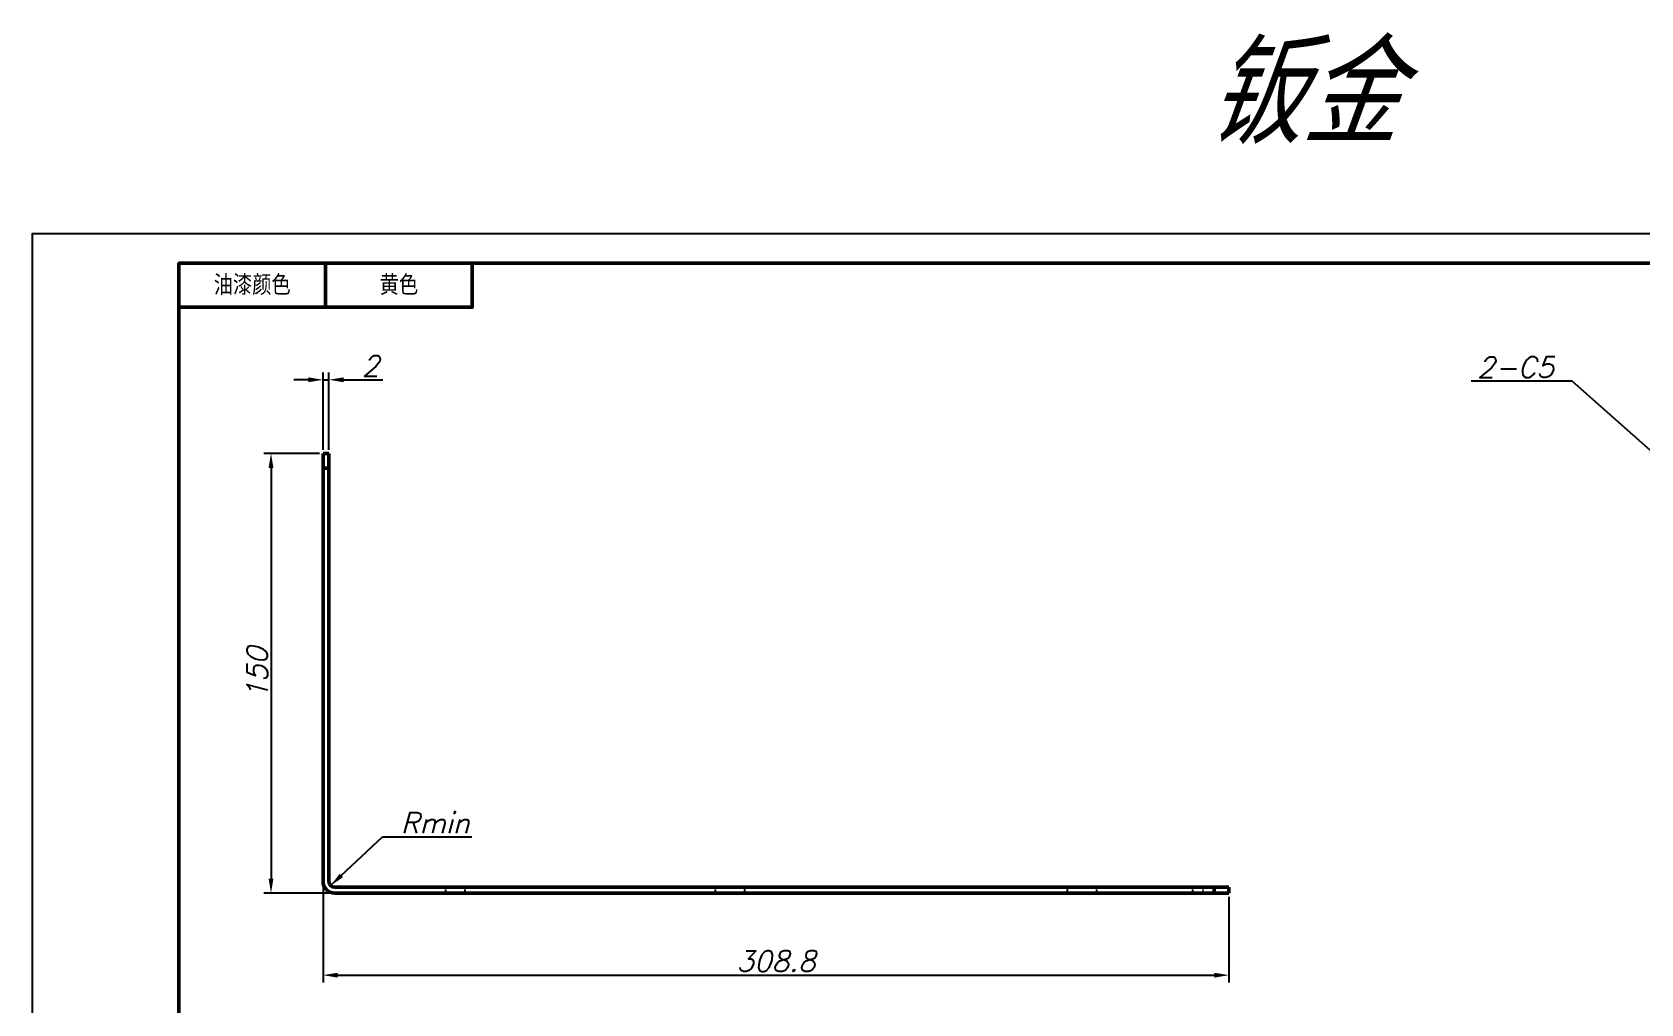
# Model space of a CAD drawing. Header units: inches. Extents: x 17901 to 26602, y 9673 to 14036.
# Drawn here: x 20426 to 20974, y 11552 to 11884 of the extents above; entities that cross this region are included whole.
import ezdxf

# ---------------------------------------------------------------- set-up
doc = ezdxf.new("R2010")
doc.units = ezdxf.units.IN
doc.header["$MEASUREMENT"] = 0
doc.linetypes.add('CENTER', pattern=[50.8, 31.75, -6.35, 6.35, -6.35])
doc.linetypes.add('DASHED2', pattern=[9.525, 6.35, -3.175])
for name, color, linetype, lineweight in [('中心线', 1, 'CENTER', 15), ('图框_内框线', 5, 'Continuous', 50), ('标注线', 3, 'Continuous', 25), ('粗实线', 7, 'Continuous', 50), ('虚线', 2, 'DASHED2', 25)]:
    doc.layers.add(name, color=color, linetype=linetype, lineweight=lineweight)
doc.styles.add('DIM', font='romans.shx', dxfattribs={"width": 0.8, "oblique": 20, "bigfont": 'bigfont.shx'})
doc.styles.add('DIM_FONT', font='romans.shx', dxfattribs={"oblique": 15})
doc.styles.add('仿宋体', font='FSGB2312.ttf', dxfattribs={"width": 0.8, "height": 3.5})
doc.dimstyles.new('幅面 1：2', dxfattribs={"dimscale": 2, "dimtxt": 3.5, "dimasz": 2.5, "dimexe": 1.25, "dimexo": 0.625, "dimtad": 1, "dimdsep": 46, "dimtxsty": 'DIM_FONT', "dimcen": 2.5, "dimclrd": 256, "dimclre": 256, "dimclrt": 256, "dimazin": 2, "dimtm": 1e-09, "dimtfac": 0.5, "dimtmove": 0, "dimatfit": 3, "dimfxl": 1, "dimlwd": -1, "dimarcsym": 0})
doc.dimstyles.new('幅面 1：2$0', dxfattribs={"dimscale": 2, "dimtxt": 3.5, "dimasz": 2.5, "dimexe": 1.25, "dimexo": 0.625, "dimtad": 1, "dimdsep": 46, "dimtxsty": 'DIM_FONT', "dimcen": 2.5, "dimclrd": 256, "dimclrt": 256, "dimadec": 0, "dimazin": 0, "dimtfac": 1, "dimtmove": 0, "dimatfit": 3, "dimfxl": 1, "dimlwd": -1, "dimarcsym": 0})

# ---------------------------------------------------------------- blocks, each defined once
blk = doc.blocks.new('*D639')
at = {"layer": 'Defpoints', "color": 0, "transparency": 16777216}
for p in [(20527.29, 11765), (20525.29, 11739.9), (20527.29, 11739.9)]:
    blk.add_point(p, dxfattribs=at)
at = {"layer": '标注线', "color": 0, "lineweight": -2, "transparency": 16777216}
for p, q in [((20525.29, 11741.15), (20525.29, 11767.5)), ((20527.29, 11741.15), (20527.29, 11767.5))]:
    blk.add_line(p, q, dxfattribs=at)
at = {"layer": '标注线', "transparency": 16777216}
for p, q in [((20520.29, 11765), (20515.29, 11765)), ((20525.29, 11765), (20527.29, 11765)), ((20532.29, 11765), (20545.64, 11765))]:
    blk.add_line(p, q, dxfattribs=at)
for points in [[(20520.29, 11765.83), (20520.29, 11764.16), (20525.29, 11765)], [(20532.29, 11765.83), (20532.29, 11764.16), (20527.29, 11765)]]:
    blk.add_solid(points, dxfattribs=at)
at = {"layer": '标注线', "transparency": 16777216, "insert": (20541.47, 11769.75), "char_height": 7, "attachment_point": 5, "style": 'DIM_FONT'}
blk.add_mtext('2', dxfattribs=at)
blk = doc.blocks.new('*D640')
at = {"layer": 'Defpoints', "color": 0, "transparency": 16777216}
for p in [(20525.29, 11739.9), (20507.56, 11589.9), (20529.29, 11589.9)]:
    blk.add_point(p, dxfattribs=at)
at = {"layer": '标注线', "color": 0, "lineweight": -2, "transparency": 16777216}
for p, q in [((20524.04, 11739.9), (20505.06, 11739.9)), ((20528.04, 11589.9), (20505.06, 11589.9))]:
    blk.add_line(p, q, dxfattribs=at)
at = {"layer": '标注线', "transparency": 16777216}
blk.add_line((20507.56, 11734.9), (20507.56, 11594.9), dxfattribs=at)
for points in [[(20506.72, 11734.9), (20508.39, 11734.9), (20507.56, 11739.9)], [(20506.72, 11594.9), (20508.39, 11594.9), (20507.56, 11589.9)]]:
    blk.add_solid(points, dxfattribs=at)
at = {"layer": '标注线', "transparency": 16777216, "insert": (20502.81, 11664.9), "char_height": 7, "attachment_point": 5, "rotation": 90, "style": 'DIM_FONT'}
blk.add_mtext('150', dxfattribs=at)
blk = doc.blocks.new('*D641')
at = {"layer": 'Defpoints', "color": 0, "transparency": 16777216}
for p in [(20525.29, 11593.9), (20834.09, 11589.9), (20834.09, 11561.93)]:
    blk.add_point(p, dxfattribs=at)
at = {"layer": '标注线', "color": 0, "lineweight": -2, "transparency": 16777216}
for p, q in [((20525.29, 11592.65), (20525.29, 11559.43)), ((20834.09, 11588.65), (20834.09, 11559.43))]:
    blk.add_line(p, q, dxfattribs=at)
at = {"layer": '标注线', "transparency": 16777216}
blk.add_line((20530.29, 11561.93), (20829.09, 11561.93), dxfattribs=at)
for points in [[(20530.29, 11562.76), (20530.29, 11561.09), (20525.29, 11561.93)], [(20829.09, 11562.76), (20829.09, 11561.09), (20834.09, 11561.93)]]:
    blk.add_solid(points, dxfattribs=at)
at = {"layer": '标注线', "transparency": 16777216, "insert": (20679.69, 11566.68), "char_height": 7, "attachment_point": 5, "style": 'DIM_FONT'}
blk.add_mtext('308.8', dxfattribs=at)

msp = doc.modelspace()

# ---------------------------------------------------------------- linework, layer by layer
at = {"layer": 'Defpoints'}
msp.add_lwpolyline([(20426.144, 11220.746), (21266.144, 11220.746), (21266.144, 11814.746), (20426.144, 11814.746)], close=True, dxfattribs=at)
at = {"layer": '中心线', "ltscale": 0.06}
for p, q in [((20669.093, 11589.705), (20669.093, 11592.105)), ((20779.093, 11589.705), (20779.093, 11592.105)), ((20825.293, 11589.705), (20825.293, 11592.105))]:
    msp.add_line(p, q, dxfattribs=at)
at = {"layer": '图框_内框线'}
msp.add_line((20526.144, 11804.746), (20526.144, 11789.746), dxfattribs=at)
for points in [[(20476.144, 11804.746), (20576.144, 11804.746), (20576.144, 11789.746), (20476.144, 11789.746)], [(20476.144, 11230.746), (21256.144, 11230.746), (21256.144, 11804.746), (20476.144, 11804.746)]]:
    msp.add_lwpolyline(points, close=True, dxfattribs=at)
at = {"layer": '粗实线', "ltscale": 0.05}
for p, q in [((20527.293, 11739.905), (20525.293, 11739.905)), ((20527.293, 11734.905), (20525.293, 11734.905)), ((20829.093, 11589.905), (20829.093, 11591.905)), ((20834.093, 11589.905), (20834.093, 11591.905))]:
    msp.add_line(p, q, dxfattribs=at)
at = {"layer": '粗实线', "ltscale": 0.125}
for p, q in [((20525.293, 11739.905), (20525.293, 11734.905)), ((20527.293, 11739.905), (20527.293, 11734.905)), ((20834.093, 11591.905), (20829.093, 11591.905)), ((20834.093, 11589.905), (20829.093, 11589.905))]:
    msp.add_line(p, q, dxfattribs=at)
at = {"layer": '粗实线'}
for p, q in [((20525.293, 11734.905), (20525.293, 11593.905)), ((20527.293, 11734.905), (20527.293, 11593.905)), ((20529.293, 11591.905), (20829.093, 11591.905)), ((20829.093, 11589.905), (20529.293, 11589.905))]:
    msp.add_line(p, q, dxfattribs=at)
for radius in [4, 2]:
    msp.add_arc((20529.293, 11593.905), radius, 180, 270, dxfattribs=at)
at = {"layer": '虚线', "ltscale": 0.05}
for p, q in [((20525.293, 11734.905), (20527.293, 11734.905)), ((20566.993, 11591.905), (20566.993, 11589.905)), ((20566.993, 11591.905), (20566.993, 11589.905)), ((20573.593, 11591.905), (20573.593, 11589.905)), ((20573.593, 11591.905), (20573.593, 11589.905)), ((20659.093, 11589.905), (20659.093, 11591.905)), ((20669.093, 11589.905), (20669.093, 11591.905)), ((20669.093, 11589.905), (20669.093, 11591.905)), ((20669.093, 11589.905), (20669.093, 11591.905)), ((20669.093, 11589.905), (20669.093, 11591.905)), ((20779.093, 11589.905), (20779.093, 11591.905)), ((20779.093, 11589.905), (20779.093, 11591.905)), ((20779.093, 11589.905), (20779.093, 11591.905)), ((20779.093, 11589.905), (20779.093, 11591.905)), ((20789.093, 11589.905), (20789.093, 11591.905)), ((20821.793, 11589.905), (20821.793, 11591.905)), ((20821.793, 11589.905), (20821.793, 11591.905)), ((20828.793, 11589.905), (20828.793, 11591.905)), ((20828.793, 11589.905), (20828.793, 11591.905)), ((20829.093, 11589.905), (20829.093, 11591.905))]:
    msp.add_line(p, q, dxfattribs=at)

# ---------------------------------------------------------------- texts
at = {"layer": '标注线'}
for s, insert, char_height, width, attachment_point, style in [('{\\fMicrosoft YaHei|b0|i0|c134|p34;钣金}', (20826.411, 11878.821), 30, 303.82784, 1, 'DIM'), ('油漆颜色', (20501.144, 11797.246), 6, 50, 5, '仿宋体'), ('{\\fSimSun|b0|i0|c134|p2;黄色}', (20551.144, 11797.246), 6, 50, 5, '仿宋体')]:
    msp.add_mtext(s, dxfattribs=dict(at, insert=insert, char_height=char_height, width=width, attachment_point=attachment_point, style=style))
at = {"layer": '标注线', "char_height": 7, "style": 'DIM_FONT'}
for s, insert, attachment_point in [('2-C5', (20944.84, 11765.783), 9), ('Rmin', (20551.758, 11610.366), 7)]:
    msp.add_mtext(s, dxfattribs=dict(at, insert=insert, attachment_point=attachment_point))

# ---------------------------------------------------------------- dimensions: what is measured, and where the dimension line sits
at = {"layer": '标注线'}
for base, p1, p2, picture, middle in [((20527.293, 11764.998), (20525.293, 11739.905), (20527.293, 11739.905), '*D639', (20541.469, 11769.748)), ((20834.093, 11561.927), (20525.293, 11593.905), (20834.093, 11589.905), '*D641', (20679.693, 11566.677))]:
    dim = msp.add_linear_dim(base=base, p1=p1, p2=p2, dimstyle='幅面 1：2$0', dxfattribs=at)
    dim.commit()
    dim.dimension.update_dxf_attribs({"geometry": picture, "text_midpoint": middle})
dim = msp.add_linear_dim(base=(20507.557, 11589.905), p1=(20525.293, 11739.905), p2=(20529.293, 11589.905), angle=90, dimstyle='幅面 1：2$0', dxfattribs=at)
dim.commit()
dim.dimension.update_dxf_attribs({"geometry": '*D640', "text_midpoint": (20502.807, 11664.905)})

# ---------------------------------------------------------------- leaders
at = {"layer": '标注线', "annotation_type": 0, "has_hookline": 1}
for points, hookline_direction, text_width in [([(20981.717, 11737.405), (20951.09, 11764.533), (20946.09, 11764.533)], 1, 28.209), ([(20527.879, 11592.49), (20545.508, 11609.116), (20550.508, 11609.116)], 0, 24.226)]:
    msp.add_leader(points, dimstyle='幅面 1：2', override={"dimgap": 0.625, "dimtad": 1}, dxfattribs=dict(at, hookline_direction=hookline_direction, text_width=text_width))

doc.saveas('drawing.dxf')
